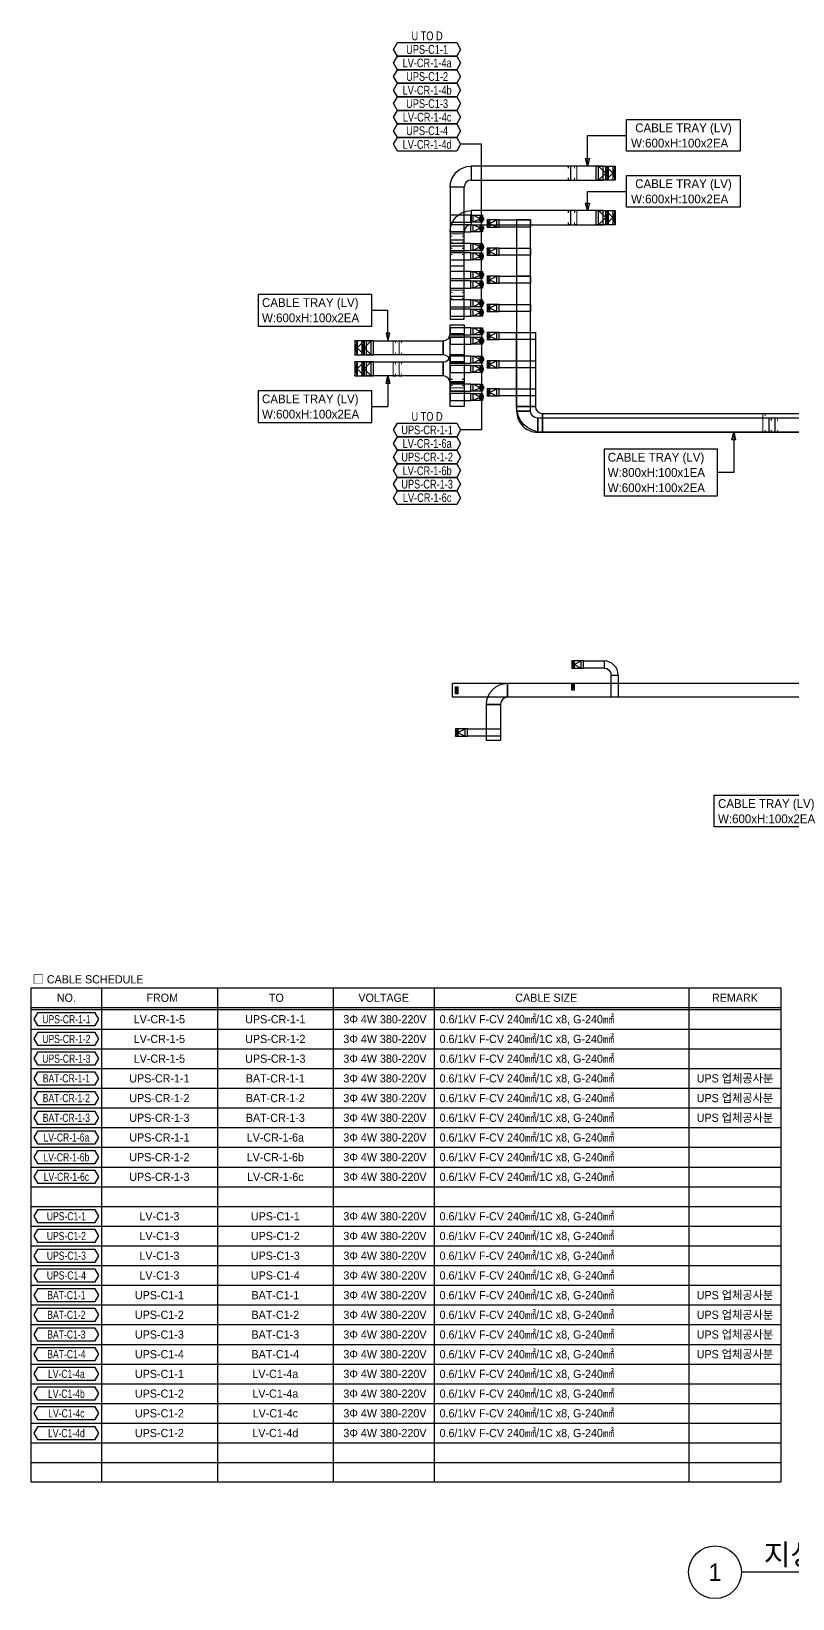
# Model space of a CAD drawing. Header units: millimetres. Extents: x 28900 to 374393, y -351975 to 838289.
# Drawn here: x 266750 to 299227, y -351975 to -285158 of the extents above; entities that cross this region are included whole.
import ezdxf
from ezdxf.enums import TextEntityAlignment as Align

# ---------------------------------------------------------------- set-up
doc = ezdxf.new("R2010")
doc.units = ezdxf.units.MM
doc.header["$LTSCALE"] = 150
for name, color, linetype in [('-----26 Electrical Cable Tray_HV_N', 30, 'Continuous'), ('-----26 Electrical Cable Tray_HV_발전기 B', 103, 'Continuous'), ('-----26 Electrical Cable Tray_LV_UPS1', 6, 'Continuous'), ('-----26 Electrical Cable Tray_LV_UPS2', 2, 'Continuous'), ('-----26 Electrical Cable Tray_LV_UPSBAT', 11, 'Continuous'), ('-----29 Cable Schedule', 1, 'Continuous'), ('-----29 Indicator', 1, 'Continuous'), ('-----29 주기', 1, 'Continuous'), ('-----30 Text', 2, 'Continuous'), ('-----41 Drawing Title', 2, 'Continuous'), ('-----99 Cable Schedule', 2, 'Continuous')]:
    doc.layers.add(name, color=color, linetype=linetype)
doc.styles.add('ELEC', font='Dotum.ttf')

# ---------------------------------------------------------------- blocks, each defined once
blk = doc.blocks.new('A$550585017316')
at = {"color": 0}
for p, q in [((400, 300), (0, 300)), ((0, 300), (0, 0)), ((0, 0), (400, 0)), ((500, 300), (400, 300)), ((400, 0), (500, 0)), ((500, 0), (500, 300))]:
    blk.add_line(p, q, dxfattribs=at)
at = {"color": 8}
for p, q in [((100, 0), (0, 300)), ((0, 0), (100, 300)), ((100, 150), (400, 300)), ((100, 300), (100, 0)), ((100, 150), (400, 0)), ((400, 0), (400, 300))]:
    blk.add_line(p, q, dxfattribs=at)
blk = doc.blocks.new('A$495596483691')
at = {"color": 0}
for p, q in [((100, 600), (0, 600)), ((0, 600), (0, 0)), ((0, 0), (100, 0)), ((500, 600), (100, 600)), ((100, 0), (500, 0)), ((500, 0), (500, 600))]:
    blk.add_line(p, q, dxfattribs=at)
at = {"color": 8}
for p, q in [((400, 300), (100, 600)), ((100, 600), (100, 0)), ((400, 300), (100, 0)), ((400, 0), (400, 600)), ((400, 600), (500, 0)), ((500, 600), (400, 0))]:
    blk.add_line(p, q, dxfattribs=at)
blk = doc.blocks.new('A$C9a0ab699')
h = blk.add_hatch(color=0)
edge = h.paths.add_edge_path()
edge.add_arc((64.00719340983778, 64.00719340983778), 64.0071934098378, 720.0000000000341, 1080.000000000034, ccw=False)
at = {"color": 0}
blk.add_circle((64.00719340983778, 64.00719340983778), 64.0071934098378, dxfattribs=at)

msp = doc.modelspace()

# ---------------------------------------------------------------- linework, layer by layer
at = {"layer": '-----26 Electrical Cable Tray_HV_N', "color": 1}
for p, q in [((281276.8658419035, -297046.8330453168), (281961.8468714783, -297046.8330453168)), ((281276.8658419035, -301153.1695245471), (281961.8468714783, -301153.1695245471))]:
    msp.add_line(p, q, dxfattribs=at)
for points, elevation in [([(296985.4930066417, -288921.8330453039), (296985.4930066417, -290271.8330453039), (292139.4736045024, -290271.8330453039), (292139.4736045024, -288921.8330453039)], -6.86538104967684e-10), ([(296985.4930066417, -291304.2945726801), (296985.4930066417, -292654.2945726801), (292139.4736045023, -292654.2945726801), (292139.4736045023, -291304.2945726801)], -3.247652379101226e-10), ([(276430.8464397641, -296371.8330453168), (276430.8464397641, -297721.8330453168), (281276.8658419035, -297721.8330453168), (281276.8658419035, -296371.8330453168)], -1.567814397625538e-09), ([(276430.8464397641, -300478.1695245471), (276430.8464397641, -301828.1695245471), (281276.8658419035, -301828.1695245471), (281276.8658419035, -300478.1695245471)], -6.885795678256865e-10), ([(291179.5909036015, -302965.0069775118), (291179.5909036015, -304965.0069775118), (296025.6103057408, -304965.0069775118), (296025.6103057408, -302965.0069775118)], -3.247652379101226e-10), ([(295883.3059811334, -319078.1695245061), (295883.3059811334, -317728.1695245061), (300729.3253832727, -317728.1695245061), (300729.3253832727, -319078.1695245061)], -1.206041530567993e-09)]:
    msp.add_lwpolyline(points, close=True, dxfattribs=dict(at, elevation=elevation))
msp.add_lwpolyline([(290476.5190485672, -290900.0012849189), (290396.5190485672, -290580.0012849189), (290556.5190485672, -290580.0012849189), (290476.5190485672, -290900.0012849189), (290476.5192746051, -289596.8330453039), (292139.4736045024, -289596.8330453039)], dxfattribs=at)
for points, elevation in [([(290476.5190485671, -292800.0012849189), (290396.5190485671, -292480.0012849189), (290556.5190485671, -292480.0012849189), (290476.5190485671, -292800.0012849189), (290476.519274605, -291979.2945726801), (292139.4736045023, -291979.2945726801)], -3.247652379101226e-10), ([(281961.8472303951, -298350.001284932), (282041.8472303951, -298030.001284932), (281881.8472303951, -298030.001284932), (281961.8472303951, -298350.001284932), (281961.8468714783, -297046.8330453168)], -1.567814397625538e-09), ([(281961.8472303951, -299850.001284932), (282041.8472303951, -300170.001284932), (281881.8472303951, -300170.001284932), (281961.8472303951, -299850.001284932), (281961.8468714783, -301153.1695245471)], -6.885795678256865e-10), ([(296710.5916942324, -302250.0006424617), (296790.5916942324, -302570.0006424617), (296630.5916942324, -302570.0006424617), (296710.5916942324, -302250.0006424617), (296710.5912218877, -303965.0069775118), (296025.6103057408, -303965.0069775118)], -3.247652379101226e-10)]:
    msp.add_lwpolyline(points, dxfattribs=dict(at, elevation=elevation))
at = {"layer": '-----26 Electrical Cable Tray_LV_UPS1', "elevation": -3.247652379101226e-10}
for points in [[(285514.4205346278, -293400.0012849189), (285514.4205346278, -293400.0012849189, 0.414213562373095), (285214.4205346278, -293700.0012849189), (285214.4205346278, -293700.0012849189), (284614.4205346278, -293700.0012849189, -0.414213562373095), (285514.4205346278, -292800.0012849189)], [(285514.4205346278, -293400.0012849189), (285514.4205346278, -293400.0012849189, 0.414213562373095), (285214.4205346278, -293700.0012849189), (285214.4205346278, -293700.0012849189), (284614.4205346278, -293700.0012849189, -0.414213562373095), (285514.4205346278, -292800.0012849189)], [(284614.4205346277, -298050.001284932), (285214.4205346277, -298050.001284932), (285214.4205346277, -298050.001284932), (285214.4205346277, -299250.001284932), (284614.4205346277, -299250.001284932, 0.414213562373095), (284314.4205346277, -298950.001284932), (284314.4205346277, -298350.001284932), (284314.4205346277, -298350.001284932, 0.414213562373095)], [(284614.4205346277, -298050.001284932), (285214.4205346277, -298050.001284932), (285214.4205346277, -298050.001284932), (285214.4205346277, -299250.001284932), (284614.4205346277, -299250.001284932, 0.414213562373095), (284314.4205346277, -298950.001284932), (284314.4205346277, -298350.001284932), (284314.4205346277, -298350.001284932, 0.414213562373095)]]:
    msp.add_lwpolyline(points, format="xyb", close=True, dxfattribs=at)
at = {"layer": '-----26 Electrical Cable Tray_LV_UPS1'}
for points, elevation in [([(285498.9993580768, -293000.0012849189), (284614.4205346277, -293000.0012849189), (284614.4205346277, -293300.0012849189), (285498.9993580768, -293300.0012849189)], -3.247652379101226e-10), ([(291150.0000000077, -292800.0012849189), (285514.4205346277, -292800.0012849189), (285514.4205346277, -293400.0012849189), (291150.0000000077, -293400.0012849189)], -6.86538104967684e-10), ([(290850.0000000077, -292800.0012849189), (285514.4205346278, -292800.0012849189), (285514.4205346278, -293400.0012849189), (290850.0000000077, -293400.0012849189)], -6.86538104967684e-10), ([(284614.4205346278, -293700.0012849189), (284614.4205346277, -295150.0012849191), (285214.4205346277, -295150.0012849191), (285214.4205346278, -293700.0012849189)], -3.247652379101226e-10), ([(284614.4205346278, -293700.0012849189), (284614.4205346277, -297428.6660680774), (285214.4205346277, -297428.6660680774), (285214.4205346278, -293700.0012849189)], -3.247652379101226e-10), ([(285498.9993580768, -294200.0012849189), (284614.4205346277, -294200.0012849189), (284614.4205346277, -294500.0012849189), (285498.9993580768, -294500.0012849189)], -3.247652379101226e-10), ([(285498.9993580768, -295400.0012849189), (284614.4205346277, -295400.0012849189), (284614.4205346277, -295700.0012849189), (285498.9993580768, -295700.0012849189)], -3.247652379101226e-10), ([(285498.9993580768, -296600.0012849189), (284614.4205346277, -296600.0012849189), (284614.4205346277, -296900.0012849189), (285498.9993580768, -296900.0012849189)], -3.247652379101226e-10), ([(285214.4205346277, -297675.4456968812), (285214.4205346277, -298050.001284932), (284614.4205346277, -298050.001284932), (284614.4205346277, -297675.4456968812)], -3.247652379101226e-10), ([(285214.4205346277, -297675.4456968812), (285214.4205346277, -298050.001284932), (284614.4205346277, -298050.001284932), (284614.4205346277, -297675.4456968812)], -3.247652379101226e-10), ([(285498.9993580768, -297800.001284919), (284619.6863452542, -297800.0012849189), (284619.6863452542, -298100.0012849189), (285498.9993580768, -298100.001284919)], -3.247652379101226e-10), ([(281049.9993580766, -298350.001284932), (284314.4205346277, -298350.001284932), (284314.4205346277, -298950.001284932), (281049.9993580766, -298950.001284932)], -6.885795678256865e-10), ([(281349.9993580766, -298350.001284932), (284314.4205346277, -298350.001284932), (284314.4205346277, -298950.001284932), (281349.9993580766, -298950.001284932)], -6.885795678256865e-10), ([(285214.4205346277, -299250.001284932), (285214.4205346277, -300500.0012849189), (284614.4205346277, -300500.0012849189), (284614.4205346277, -299250.001284932)], -3.247652379101226e-10), ([(285214.4205346277, -299250.001284932), (285214.4205346277, -300500.0012849189), (284614.4205346277, -300500.0012849189), (284614.4205346277, -299250.001284932)], -3.247652379101226e-10), ([(285498.9993580768, -299000.001284919), (284619.6863452542, -299000.0012849189), (284619.6863452542, -299300.0012849189), (285498.9993580768, -299300.001284919)], -3.247652379101226e-10), ([(285498.9993580768, -300200.001284919), (284619.6863452542, -300200.0012849189), (284619.6863452542, -300500.0012849189), (285498.9993580768, -300500.001284919)], -3.247652379101226e-10), ([(284709.7974453921, -312950.001284864), (303414.4211765585, -312950.0006424614), (303414.4211765585, -313550.0006424614), (284709.7974453921, -313550.001284864)], -3.247652379101226e-10), ([(284850.0000000073, -313400.001284864), (284850.0000000073, -313100.001284864), (284950.0000000073, -313100.001284864), (284950.0000000073, -313400.001284864)], -3.247652379101226e-10), ([(289800.0000000052, -313250.0012849469), (289800.0000000052, -312950.0012849469), (289900.0000000052, -312950.0012849469), (289900.0000000052, -313250.0012849469)], -6.865381049676712e-10)]:
    msp.add_lwpolyline(points, close=True, dxfattribs=dict(at, elevation=elevation))
at = {"layer": '-----26 Electrical Cable Tray_LV_UPS1', "ltscale": 7.5, "const_width": 50}
for points, elevation in [([(289657.5522883258, -293300.0012849189), (289657.5522883258, -293400.0012849189), (289757.5522883258, -293400.0012849189), (289757.5522883258, -292800.0012849189), (289657.5522883258, -292800.0012849189), (289657.5522883258, -292900.0012849189)], -6.86538104967684e-10), ([(289917.3737538953, -293300.0012849189), (289917.3737538953, -293400.0012849189), (290017.3737538953, -293400.0012849189), (290017.3737538953, -292800.0012849189), (289917.3737538953, -292800.0012849189), (289917.3737538953, -292900.0012849189)], 3.835601562226407e-09), ([(284714.4205346277, -294410.658150673), (284614.4205346277, -294410.658150673), (284614.4205346277, -294310.658150673), (285214.4205346277, -294310.658150673), (285214.4205346277, -294410.658150673), (285114.4205346277, -294410.658150673)], -9.369044572298306e-09), ([(284714.4205346277, -294670.4796162426), (284614.4205346277, -294670.4796162426), (284614.4205346277, -294570.4796162426), (285214.4205346277, -294570.4796162426), (285214.4205346277, -294670.4796162426), (285114.4205346277, -294670.4796162426)], -1.38911842394924e-08), ([(284714.4205346277, -296552.6970374213), (284614.4205346277, -296552.6970374213), (284614.4205346277, -296452.6970374213), (285214.4205346277, -296452.6970374213), (285214.4205346277, -296552.6970374213), (285114.4205346277, -296552.6970374213)], -9.369044572298306e-09), ([(282282.625604189, -298850.001284932), (282282.625604189, -298950.001284932), (282182.625604189, -298950.001284932), (282182.625604189, -298350.0012849319), (282282.625604189, -298350.0012849319), (282282.625604189, -298450.0012849319)], 3.833560099368405e-09), ([(282542.4470697585, -298850.001284932), (282542.4470697585, -298950.001284932), (282442.4470697585, -298950.001284932), (282442.4470697585, -298350.001284932), (282542.4470697585, -298350.001284932), (282542.4470697585, -298450.001284932)], -6.885795678256865e-10), ([(285119.6863452543, -299993.5416265727), (285219.6863452543, -299993.5416265727), (285219.6863452543, -300093.5416265727), (284619.6863452542, -300093.5416265727), (284619.6863452542, -299993.5416265727), (284719.6863452542, -299993.5416265727)], 4.798519029143032e-10)]:
    msp.add_lwpolyline(points, dxfattribs=dict(at, elevation=elevation))
at = {"layer": '-----26 Electrical Cable Tray_LV_UPS1'}
for points, elevation in [([(284850.0000000073, -313400.001284864), (284950.0000000073, -313100.001284864)], -3.247652379101226e-10), ([(284850.0000000073, -313100.001284864), (284950.0000000073, -313400.001284864)], -3.247652379101226e-10), ([(289800.0000000052, -313250.0012849469), (289900.0000000052, -312950.0012849469)], -6.865381049676712e-10), ([(289800.0000000052, -312950.0012849469), (289900.0000000052, -313250.0012849469)], -6.865381049676712e-10)]:
    msp.add_lwpolyline(points, dxfattribs=dict(at, elevation=elevation))
at = {"layer": '-----26 Electrical Cable Tray_LV_UPS2'}
for points, elevation in [([(285514.4205346278, -291500.0012849189), (285514.4205346278, -291500.0012849189, 0.414213562373095), (285214.4205346278, -291800.0012849189), (285214.4205346278, -291800.0012849189), (284614.4205346278, -291800.0012849189, -0.414213562373095), (285514.4205346278, -290900.0012849189)], -3.247652379101226e-10), ([(285514.4205346278, -291500.0012849189), (285514.4205346278, -291500.0012849189, 0.414213562373095), (285214.4205346278, -291800.0012849189), (285214.4205346278, -291800.0012849189), (284614.4205346278, -291800.0012849189, -0.414213562373095), (285514.4205346278, -290900.0012849189)], -3.247652379101226e-10), ([(284614.4205346277, -298950.001284932), (285214.4205346277, -298950.001284932), (285214.4205346277, -298950.001284932), (285214.4205346277, -300150.001284932), (284614.4205346277, -300150.001284932, 0.414213562373095), (284314.4205346277, -299850.001284932), (284314.4205346277, -299250.001284932), (284314.4205346277, -299250.001284932, 0.414213562373095)], -3.247652379101226e-10), ([(291179.3130128278, -312300.0012849194), (291179.3130128278, -312300.0012849194, -0.414213562373095), (291479.3130128278, -312600.0012849194), (291479.3130128278, -312600.0012849194), (291779.3130128278, -312600.0012849194, 0.4142135623731519), (291179.3130128278, -312000.0012849194)], -6.865381049677226e-10), ([(287067.9695343543, -313550.001284864), (287067.9695343543, -313550.001284864, 0.414213562373095), (286767.9695343543, -313850.001284864), (286767.9695343543, -313850.001284864), (286167.9695343543, -313850.001284864, -0.414213562373095), (287067.9695343543, -312950.001284864)], -3.247652379101226e-10)]:
    msp.add_lwpolyline(points, format="xyb", close=True, dxfattribs=dict(at, elevation=elevation))
for points, elevation in [([(291150.0000000079, -290900.0012849189), (285514.4205346278, -290900.0012849189), (285514.4205346278, -291500.0012849189), (291150.0000000079, -291500.0012849189)], -6.86538104967684e-10), ([(290850.0000000079, -290900.0012849189), (285514.4205346278, -290900.0012849189), (285514.4205346278, -291500.0012849189), (290850.0000000079, -291500.0012849189)], -6.86538104967684e-10), ([(284614.4205346278, -291800.0012849189), (284614.4205346279, -295150.0012849191), (285214.4205346279, -295150.0012849191), (285214.4205346278, -291800.0012849189)], -3.247652379101226e-10), ([(284614.4205346278, -291800.0012849189), (284614.4205346277, -297428.6660680774), (285214.4205346277, -297428.6660680774), (285214.4205346278, -291800.0012849189)], -3.247652379101226e-10), ([(285498.9993580768, -293400.0012849189), (284614.4205346278, -293400.0012849189), (284614.4205346278, -293700.0012849189), (285498.9993580768, -293700.0012849189)], -3.247652379101226e-10), ([(285498.9993580768, -294600.0012849189), (284614.4205346278, -294600.0012849189), (284614.4205346278, -294900.0012849189), (285498.9993580768, -294900.0012849189)], -3.247652379101226e-10), ([(285498.9993580768, -295800.0012849189), (284614.4205346278, -295800.0012849189), (284614.4205346278, -296100.0012849189), (285498.9993580768, -296100.0012849189)], -3.247652379101226e-10), ([(285498.9993580768, -297000.0012849189), (284614.4205346278, -297000.0012849189), (284614.4205346278, -297300.0012849189), (285498.9993580768, -297300.0012849189)], -3.247652379101226e-10), ([(285214.4205346277, -298200.0012849189), (285214.4205346277, -298950.001284932), (284614.4205346277, -298950.001284932), (284614.4205346277, -298200.0012849189)], -3.247652379101226e-10), ([(285498.9993580769, -298200.001284919), (284619.6863452543, -298200.0012849189), (284619.6863452543, -298500.0012849189), (285498.9993580769, -298500.001284919)], -3.247652379101226e-10), ([(281049.9993580766, -299250.001284932), (284314.4205346277, -299250.001284932), (284314.4205346277, -299850.001284932), (281049.9993580766, -299850.001284932)], -6.885795678256865e-10), ([(281349.9993580766, -299250.001284932), (284314.4205346277, -299250.001284932), (284314.4205346277, -299850.001284932), (281349.9993580766, -299850.001284932)], -6.885795678256865e-10), ([(285498.9993580769, -299400.001284919), (284619.6863452543, -299400.0012849189), (284619.6863452543, -299700.0012849189), (285498.9993580769, -299700.001284919)], -3.247652379101226e-10), ([(285214.4205346277, -300150.001284932), (285214.4205346277, -301150.001284919), (284614.4205346277, -301150.001284919), (284614.4205346277, -300150.001284932)], -3.247652379101226e-10), ([(285498.9993580769, -300600.001284919), (284619.6863452543, -300600.0012849189), (284619.6863452543, -300900.0012849189), (285498.9993580769, -300900.001284919)], -3.247652379101226e-10), ([(290300.0000000052, -312000.0012849195), (291179.3130128278, -312000.0012849194), (291179.3130128278, -312300.0012849194), (290300.0000000052, -312300.0012849195)], -6.865381049677226e-10), ([(291479.3130152556, -313550.0010472161), (291479.3130128278, -312600.0012849194), (291779.3130128278, -312600.0012849194), (291779.3130152556, -313550.0010472161)], -6.865381049677226e-10), ([(287067.9695343543, -312950.001284864), (303414.4211765585, -312950.0006424614), (303414.4211765585, -313550.0006424614), (287067.9695343543, -313550.001284864)], -3.247652379101226e-10), ([(286767.9695343543, -313850.001284864), (286767.9695343543, -315395.1067835513), (286167.9695343543, -315395.1067835513), (286167.9695343543, -313850.001284864)], -3.247652379101226e-10), ([(285350.0000000073, -314900.0012849189), (286768.4573037382, -314900.0012849189), (286768.4573037382, -315200.0012849189), (285350.0000000073, -315200.0012849189)], -3.247652379101226e-10)]:
    msp.add_lwpolyline(points, close=True, dxfattribs=dict(at, elevation=elevation))
at = {"layer": '-----26 Electrical Cable Tray_LV_UPS2', "ltscale": 7.5, "const_width": 50}
for points, elevation in [([(289657.5522883259, -291400.0012849189), (289657.5522883259, -291500.0012849189), (289757.5522883259, -291500.0012849189), (289757.5522883259, -290900.0012849189), (289657.5522883259, -290900.0012849189), (289657.5522883259, -291000.0012849189)], -6.86538104967684e-10), ([(289917.3737538955, -291400.0012849189), (289917.3737538955, -291500.0012849189), (290017.3737538955, -291500.0012849189), (290017.3737538955, -290900.0012849189), (289917.3737538955, -290900.0012849189), (289917.3737538955, -291000.0012849189)], 3.835601562226407e-09), ([(284714.4205346277, -293891.0152195339), (284614.4205346277, -293891.0152195339), (284614.4205346277, -293791.0152195339), (285214.4205346278, -293791.0152195339), (285214.4205346278, -293891.0152195339), (285114.4205346278, -293891.0152195339)], -3.247652379101226e-10), ([(284714.4205346277, -294150.8366851035), (284614.4205346277, -294150.8366851035), (284614.4205346277, -294050.8366851035), (285214.4205346277, -294050.8366851035), (285214.4205346277, -294150.8366851035), (285114.4205346277, -294150.8366851035)], -4.846904905104214e-09), ([(284714.4205346277, -296292.8755718517), (284614.4205346277, -296292.8755718517), (284614.4205346277, -296192.8755718517), (285214.4205346277, -296192.8755718517), (285214.4205346277, -296292.8755718517), (285114.4205346277, -296292.8755718517)], -4.846904905104214e-09), ([(282282.625604189, -299750.001284932), (282282.625604189, -299850.001284932), (282182.625604189, -299850.001284932), (282182.625604189, -299250.0012849319), (282282.625604189, -299250.0012849319), (282282.625604189, -299350.0012849319)], 3.833560099368405e-09), ([(282542.4470697585, -299750.001284932), (282542.4470697585, -299850.001284932), (282442.4470697585, -299850.001284932), (282442.4470697585, -299250.001284932), (282542.4470697585, -299250.001284932), (282542.4470697585, -299350.001284932)], -6.885795678256865e-10), ([(285119.6863452543, -300253.3630921423), (285219.6863452543, -300253.3630921423), (285219.6863452543, -300353.3630921423), (284619.6863452542, -300353.3630921423), (284619.6863452542, -300253.3630921423), (284719.6863452542, -300253.3630921423)], 5.001991570108395e-09)]:
    msp.add_lwpolyline(points, dxfattribs=dict(at, elevation=elevation))
at = {"layer": '-----26 Electrical Cable Tray_LV_UPSBAT', "elevation": -3.247652379101226e-10}
for points in [[(286700.9993580768, -293200.0012849189), (288050.0000000088, -293200.0012849189), (288050.0000000088, -293500.0012849189), (286700.9993580768, -293500.0012849189)], [(287450.0000000088, -293200.0012849189), (287450.0000000088, -301350.0006424617), (288050.0000000088, -301350.0006424617), (288050.0000000088, -293200.0012849189)], [(286700.9993580768, -294400.0012849189), (288050.0000000088, -294400.0012849189), (288050.0000000088, -294700.0012849189), (286700.9993580768, -294700.0012849189)], [(286700.9993580768, -295600.0012849189), (288050.0000000088, -295600.0012849189), (288050.0000000088, -295900.0012849189), (286700.9993580768, -295900.0012849189)], [(287450.0000000088, -295600.0012849189), (287450.0000000088, -301350.0006424617), (288050.0000000088, -301350.0006424617), (288050.0000000088, -295600.0012849189)], [(286700.9993580768, -296800.0012849189), (288050.0000000088, -296800.0012849189), (288050.0000000088, -297100.0012849189), (286700.9993580768, -297100.0012849189)], [(286700.9993580768, -298000.001284919), (288250.0000000087, -298000.0012849189), (288250.0000000087, -298300.0012849189), (286700.9993580768, -298300.001284919)], [(288250.0000000089, -298000.0012849189), (288250.0000000087, -301150.0006424616), (287450.0000000087, -301150.0006424616), (287450.0000000089, -298000.0012849189)], [(286700.9993580768, -299200.001284919), (288250.0000000087, -299200.0012849189), (288250.0000000087, -299500.0012849189), (286700.9993580768, -299500.001284919)], [(286700.9993580768, -300400.001284919), (288250.0000000087, -300400.0012849189), (288250.0000000087, -300700.0012849189), (286700.9993580768, -300700.001284919)], [(306742.8064476531, -301650.0006424617), (288350.0000000088, -301650.0006424617), (288350.0000000088, -302250.0006424617), (306742.8064476531, -302250.0006424617)], [(306742.8064476531, -301650.0006424617), (288350.0000000088, -301650.0006424617), (288350.0000000088, -302250.0006424617), (306742.8064476531, -302250.0006424617)], [(305128.3910159874, -302250.0006424618), (288550.0000000087, -302250.0006424616), (288550.0000000087, -301450.0006424616), (305128.3910159874, -301450.0006424618)]]:
    msp.add_lwpolyline(points, close=True, dxfattribs=at)
for points in [[(287450.0000000087, -301150.0006424616), (288250.0000000087, -301150.0006424616, 0.4142135623730951), (288550.0000000087, -301450.0006424616), (288550.0000000087, -302250.0006424616, -0.4142135623730951)], [(288350.0000000088, -301650.0006424617), (288350.0000000088, -301650.0006424617, -0.414213562373095), (288050.0000000088, -301350.0006424617), (288050.0000000088, -301350.0006424617), (287450.0000000088, -301350.0006424616, 0.414213562373095), (288350.0000000088, -302250.0006424617)], [(288350.0000000088, -301650.0006424617), (288350.0000000088, -301650.0006424617, -0.414213562373095), (288050.0000000088, -301350.0006424617), (288050.0000000088, -301350.0006424617), (287450.0000000088, -301350.0006424616, 0.414213562373095), (288350.0000000088, -302250.0006424617)]]:
    msp.add_lwpolyline(points, format="xyb", close=True, dxfattribs=at)
at = {"layer": '-----26 Electrical Cable Tray_LV_UPSBAT', "ltscale": 7.5, "const_width": 50, "elevation": -3.247652379101226e-10}
for points in [[(298056.7361587953, -302150.0006424618), (298056.7361587953, -302250.0006424618), (297956.7361587953, -302250.0006424618), (297956.7361587953, -301450.0006424618), (298056.7361587953, -301450.0006424618), (298056.7361587953, -301550.0006424618)], [(298316.5576243649, -302150.0006424617), (298316.5576243649, -302250.0006424617), (298216.5576243649, -302250.0006424617), (298216.5576243649, -301650.0006424617), (298316.5576243649, -301650.0006424617), (298316.5576243649, -301750.0006424617)], [(298576.3790899344, -302150.0006424617), (298576.3790899344, -302250.0006424617), (298476.3790899344, -302250.0006424617), (298476.3790899344, -301650.0006424617), (298576.3790899344, -301650.0006424617), (298576.3790899344, -301750.0006424617)]]:
    msp.add_lwpolyline(points, dxfattribs=at)
at = {"layer": '-----41 Drawing Title', "color": 7}
msp.add_line((321860.9290088641, -350850.0006424573), (297039.0709911359, -350850.0006424573), dxfattribs=at)
msp.add_circle((295914.0709922678, -350850.0006424573), 1124.999998875, dxfattribs=at)
at = {"layer": '-----99 Cable Schedule', "color": 1, "elevation": -3.247652379101226e-10}
for points in [[(284894.4903876385, -285639.9839051992), (285061.2002778504, -285928.733905201), (284894.4903876359, -286217.4839052045), (282371.9211548606, -286217.4839052045), (282205.2112646372, -285928.733905201), (282371.9211548631, -285639.9839051992)], [(284894.4903876359, -286217.4839052045), (285061.2002778479, -286506.2339052062), (284894.4903876333, -286794.9839052097), (282371.9211548581, -286794.9839052097), (282205.2112646347, -286506.2339052062), (282371.9211548606, -286217.4839052045)], [(284894.4903876334, -286794.9839052097), (285061.2002778453, -287083.7339052114), (284894.4903876308, -287372.4839052149), (282371.9211548555, -287372.4839052149), (282205.2112646321, -287083.7339052114), (282371.921154858, -286794.9839052097)], [(284894.4903876308, -287372.4839052149), (285061.2002778428, -287661.2339052167), (284894.4903876282, -287949.9839052202), (282371.921154853, -287949.9839052202), (282205.2112646296, -287661.2339052167), (282371.9211548555, -287372.4839052149)], [(284894.4903876283, -287949.9839052202), (285061.2002778402, -288238.7339052219), (284894.4903876256, -288527.4839052254), (282371.9211548504, -288527.4839052254), (282205.211264627, -288238.7339052219), (282371.9211548529, -287949.9839052202)], [(284894.4903876257, -288527.4839052254), (285061.2002778376, -288816.2339052272), (284894.4903876231, -289104.9839052306), (282371.9211548478, -289104.9839052306), (282205.2112646244, -288816.2339052272), (282371.9211548503, -288527.4839052254)], [(284894.4903876231, -289104.9839052306), (285061.2002778351, -289393.7339052324), (284894.4903876205, -289682.4839052359), (282371.9211548453, -289682.4839052359), (282205.2112646219, -289393.7339052324), (282371.9211548478, -289104.9839052306)], [(284894.4903876206, -289682.4839052359), (285061.2002778325, -289971.2339052376), (284894.490387618, -290259.9839052411), (282371.9211548427, -290259.9839052411), (282205.2112646193, -289971.2339052376), (282371.9211548452, -289682.4839052359)], [(284894.4903876206, -301861.9930877037), (285061.2002778326, -302150.7430877054), (284894.490387618, -302439.4930877089), (282371.9211548428, -302439.4930877089), (282205.2112646194, -302150.7430877054), (282371.9211548453, -301861.9930877037)], [(284894.4903876181, -302439.4930877089), (285061.20027783, -302728.2430877106), (284894.4903876155, -303016.9930877141), (282371.9211548402, -303016.9930877141), (282205.2112646168, -302728.2430877106), (282371.9211548427, -302439.4930877089)], [(284894.4903876155, -303016.9930877141), (285061.2002778274, -303305.7430877159), (284894.4903876129, -303594.4930877194), (282371.9211548376, -303594.4930877194), (282205.2112646142, -303305.7430877159), (282371.9211548402, -303016.9930877141)], [(284894.490387613, -303594.4930877194), (285061.2002778249, -303883.2430877211), (284894.4903876103, -304171.9930877246), (282371.9211548351, -304171.9930877246), (282205.2112646117, -303883.2430877211), (282371.9211548376, -303594.4930877194)], [(284894.4903876104, -304171.9930877246), (285061.2002778223, -304460.7430877264), (284894.4903876078, -304749.4930877298), (282371.9211548325, -304749.4930877298), (282205.2112646091, -304460.7430877264), (282371.921154835, -304171.9930877246)], [(284894.4903876078, -304749.4930877298), (285061.2002778198, -305038.2430877316), (284894.4903876052, -305326.9930877351), (282371.92115483, -305326.9930877351), (282205.2112646066, -305038.2430877316), (282371.9211548325, -304749.4930877298)]]:
    msp.add_lwpolyline(points, close=True, dxfattribs=at)
for points in [[(285948.9993580769, -297150.0012849189), (285948.9993580768, -289971.2339052376), (285061.2002778325, -289971.2339052376)], [(285948.9993580769, -297958.6179320467), (285948.9993580769, -302150.7430877055), (285061.2002778326, -302150.7430877054)]]:
    msp.add_lwpolyline(points, dxfattribs=at)

# ---------------------------------------------------------------- block references
at = {"layer": '-----26 Electrical Cable Tray_LV_UPS1', "xscale": -1}
for p in [(285998.9993580768, -293300.0012849189), (285998.9993580768, -294500.0012849189), (285998.9993580768, -295700.0012849189), (285998.9993580768, -296900.0012849189), (285998.9993580768, -298100.001284919), (285998.9993580768, -299300.001284919), (285998.9993580768, -300500.001284919)]:
    msp.add_blockref('A$550585017316', p, dxfattribs=at)
at = {"layer": '-----26 Electrical Cable Tray_LV_UPS1', "xscale": -1, "rotation": 180}
for p in [(290850.0000000077, -292800.0012849189), (291150.0000000077, -292800.0012849189)]:
    msp.add_blockref('A$495596483691', p, dxfattribs=at)
at = {"layer": '-----26 Electrical Cable Tray_LV_UPS1', "rotation": 180}
for p in [(281049.9993580766, -298350.001284932), (281349.9993580766, -298350.001284932)]:
    msp.add_blockref('A$495596483691', p, dxfattribs=at)
at = {"layer": '-----26 Electrical Cable Tray_LV_UPS2', "xscale": -1, "rotation": 180}
for p in [(290850.0000000079, -290900.0012849189), (291150.0000000079, -290900.0012849189)]:
    msp.add_blockref('A$495596483691', p, dxfattribs=at)
at = {"layer": '-----26 Electrical Cable Tray_LV_UPS2', "xscale": -1}
for p in [(285998.9993580768, -293700.0012849189), (285998.9993580768, -294900.0012849189), (285998.9993580768, -296100.0012849189), (285998.9993580768, -297300.0012849189), (285998.9993580769, -298500.001284919), (285998.9993580769, -299700.001284919), (285998.9993580769, -300900.001284919)]:
    msp.add_blockref('A$550585017316', p, dxfattribs=at)
at = {"layer": '-----26 Electrical Cable Tray_LV_UPS2', "rotation": 180}
for p in [(281049.9993580766, -299250.001284932), (281349.9993580766, -299250.001284932)]:
    msp.add_blockref('A$495596483691', p, dxfattribs=at)
at = {"layer": '-----26 Electrical Cable Tray_LV_UPS2'}
for p in [(289800.0000000052, -312300.0012849195), (284850.0000000073, -315200.0012849189)]:
    msp.add_blockref('A$550585017316', p, dxfattribs=at)
at = {"layer": '-----26 Electrical Cable Tray_LV_UPSBAT'}
for p in [(286200.9993580768, -293500.0012849189), (286200.9993580768, -294700.0012849189), (286200.9993580768, -295900.0012849189), (286200.9993580768, -297100.0012849189), (286200.9993580768, -298300.001284919), (286200.9993580768, -299500.001284919), (286200.9993580768, -300700.001284919)]:
    msp.add_blockref('A$550585017316', p, dxfattribs=at)
at = {"layer": '-----99 Cable Schedule', "color": 1, "xscale": 1.5, "yscale": 1.5, "zscale": 1.5, "rotation": 180}
for p in [(286045.0101481916, -293053.990494804), (286045.0101481916, -293445.3738476762), (286042.1379324823, -294245.3738476762), (286045.0101481916, -295445.3738476762), (286045.0101481916, -296645.3738476762), (286047.8823639009, -297862.607141932), (286047.8823639009, -298253.9904948042), (286045.0101481916, -299053.9904948042), (286047.8823639009, -300253.9904948042)]:
    msp.add_blockref('A$C9a0ab699', p, dxfattribs=at)
at = {"layer": '-----99 Cable Schedule', "color": 1, "xscale": -1.5, "yscale": 1.5, "zscale": 1.5}
for p in [(286042.1379324824, -294837.3954279057), (286042.1379324824, -296037.3954279057), (286042.1379324824, -297237.3954279057), (286045.0101481916, -299646.0120750337), (286045.0101481916, -300846.0120750337)]:
    msp.add_blockref('A$C9a0ab699', p, dxfattribs=at)

# ---------------------------------------------------------------- texts
at = {"layer": '-----26 Electrical Cable Tray_LV_UPS1', "style": 'ELEC'}
for s, p in [('CABLE TRAY (LV)', (292511.2121382563, -291654.2945726801)), ('W:600xH:100x2EA', (292333.6341192604, -292304.2945726801)), ('CABLE TRAY (LV)', (276590.8464397641, -296721.8330453168, -1.707679091420469e-09)), ('W:600xH:100x2EA', (276590.8464397641, -297371.8330453168, -1.707679091420469e-09)), ('CABLE TRAY (LV)', (296043.3059811334, -318078.1695245061, -1.345906224362924e-09)), ('W:600xH:100x2EA', (296043.3059811334, -318728.1695245061, -1.345906224362924e-09))]:
    msp.add_text(s, height=375, dxfattribs=at).set_placement(p, align=Align.MIDDLE_LEFT)
at = {"layer": '-----26 Electrical Cable Tray_LV_UPS2', "style": 'ELEC'}
for s, p in [('CABLE TRAY (LV)', (292511.2121382563, -289271.8330453039)), ('W:600xH:100x2EA', (292333.6341192605, -289921.8330453039)), ('CABLE TRAY (LV)', (276590.8464397641, -300828.1695245471)), ('W:600xH:100x2EA', (276590.8464397641, -301478.1695245471))]:
    msp.add_text(s, height=375, dxfattribs=at).set_placement(p, align=Align.MIDDLE_LEFT)
at = {"layer": '-----26 Electrical Cable Tray_LV_UPSBAT', "style": 'ELEC'}
for s, p in [('CABLE TRAY (LV)', (291339.5909036015, -303315.0069775118)), ('W:800xH:100x1EA', (291339.5909036015, -303965.0069775118)), ('W:600xH:100x2EA', (291339.5909036015, -304615.0069775118))]:
    msp.add_text(s, height=375, dxfattribs=at).set_placement(p, align=Align.MIDDLE_LEFT)
at = {"layer": '-----41 Drawing Title', "color": 2, "style": 'ELEC'}
msp.add_text('지상1층 전력간선설비 확대 평면도(UPS)', height=900, dxfattribs=at).set_placement((297997.6476047428, -350550.0006424573))
at = {"layer": '-----41 Drawing Title', "color": 7, "style": 'ELEC'}
msp.add_text('1', height=749.9999992500001, dxfattribs=at).set_placement((295914.0709922678, -350850.0006424573), align=Align.MIDDLE)
at = {"layer": '-----99 Cable Schedule', "style": 'ELEC', "width": 0.8}
for s, p in [('U TO D', (283633.2057712495, -285351.2339051966)), ('UPS-C1-1', (283633.2057712495, -285928.7339052018)), ('LV-CR-1-4a', (283633.205771247, -286506.2339052071)), ('UPS-C1-2', (283633.2057712444, -287083.7339052123)), ('LV-CR-1-4b', (283633.2057712419, -287661.2339052176)), ('LV-CR-1-4c', (283633.2057712367, -288816.233905228)), ('UPS-C1-3', (283633.2057712393, -288238.7339052228)), ('UPS-C1-4', (283633.2057712342, -289393.7339052333)), ('LV-CR-1-4d', (283633.2057712316, -289971.2339052385)), ('UPS-CR-1-1', (283633.2057712317, -302150.7430877063)), ('U TO D', (283633.2057712317, -301573.243087701)), ('LV-CR-1-6a', (283633.2057712291, -302728.2430877115)), ('UPS-CR-1-2', (283633.2057712266, -303305.7430877167)), ('LV-CR-1-6b', (283633.205771224, -303883.243087722)), ('UPS-CR-1-3', (283633.2057712214, -304460.7430877272)), ('LV-CR-1-6c', (283633.2057712189, -305038.2430877325))]:
    msp.add_text(s, height=375, dxfattribs=at).set_placement(p, align=Align.MIDDLE)

# ---------------------------------------------------------------- wipeouts: each hides what was drawn before it
at = {"color": 3}
msp.add_wipeout([(266749.99999959365, -325936.2091511118), (298726.8727386786, -325936.2091524963), (298726.87273832894, -347013.98693453486), (266749.999999244, -347013.9869331503)], dxfattribs=at).dxf.layer = '-----26 Electrical Cable Tray_HV_발전기 B'

# ---------------------------------------------------------------- next in the draw order: linework, layer by layer
at = {"layer": '-----29 Cable Schedule'}
for p, q in [((269739.9136398247, -325936.2091525478), (269739.9136404296, -326853.9869283905)), ((274685.6525070244, -325936.2091525478), (274685.6525076301, -326853.9869257546)), ((279631.3913742658, -325936.209155058), (279631.3913748706, -326853.9869208419)), ((283937.0934469104, -325936.209155058), (283937.0934475154, -326853.9869208419)), ((294801.8727386784, -325936.2091565431), (294801.8727392834, -326853.9869165736))]:
    msp.add_line(p, q, dxfattribs=at)
at = {"layer": '-----29 Cable Schedule', "color": 3}
for p, q in [((266749.9999995937, -326776.2091511117), (298726.8727410675, -326776.2091564426)), ((266749.9999995937, -326853.9869295107), (298726.8727388144, -326853.9869348415))]:
    msp.add_line(p, q, dxfattribs=at)
at = {"layer": '-----29 Cable Schedule', "color": 1}
for p, q in [((269739.9136398247, -326853.986930947), (269739.9136390898, -347013.9869293702)), ((274685.6525070244, -326853.986930947), (274685.6525062895, -347013.9869297701)), ((279631.3913742658, -326853.986930947), (279631.3913735312, -347013.98693017)), ((283937.0934469104, -326853.986933457), (283937.0934461757, -347013.9869305181)), ((294801.8727392834, -326853.9869165736), (294801.8727385486, -347013.986932801)), ((266749.9999995937, -327693.9869309471), (298726.8727388144, -327693.9869348416)), ((266749.9999995937, -328533.9869309471), (298726.8727388144, -328533.9869348416)), ((266749.9999995937, -329373.9869309472), (298726.8727388144, -329373.9869348417)), ((266749.9999995937, -330213.9869309472), (298726.8727388144, -330213.9869348417)), ((266749.9999995257, -331053.9869309473), (298726.8727387465, -331053.9869348418)), ((266749.9999995257, -331893.9869309473), (298726.8727387465, -331893.9869348418)), ((266749.9999995257, -332733.9869309473), (298726.8727387465, -332733.9869348418)), ((266749.9999995257, -333573.9869309474), (298726.8727387465, -333573.986934842)), ((266749.9999995257, -334413.9869309475), (298726.8727387465, -334413.986934842)), ((266749.9999995257, -335253.9869309475), (298726.8727387465, -335253.9869348421)), ((266749.9999995257, -336093.9869309476), (298726.8727387465, -336093.9869348421)), ((266749.9999994577, -336933.9869309476), (298726.8727386786, -336933.9869348422)), ((266749.9999993899, -337773.9869309475), (298726.8727386107, -337773.9869348422)), ((266749.9999995257, -338613.9869309478), (298726.8727387465, -338613.9869348423)), ((266749.9999995257, -339453.9869309478), (298726.8727387465, -339453.9869348423)), ((266749.9999995257, -340293.9869309479), (298726.8727387465, -340293.9869348424)), ((266749.9999994577, -341133.9869309479), (298726.8727386786, -341133.9869348424)), ((266749.9999994577, -341973.9869309479), (298726.8727386786, -341973.9869348424)), ((266749.9999994577, -342813.986930948), (298726.8727386786, -342813.9869348425)), ((266749.9999994577, -343653.986930948), (298726.8727386786, -343653.9869348425)), ((266749.9999994577, -344493.9869309481), (298726.8727386786, -344493.9869348427)), ((266749.9999994577, -345333.9869309482), (298726.8727386786, -345333.9869348427)), ((266749.9999994577, -346173.9869309482), (298726.8727386786, -346173.9869348427))]:
    msp.add_line(p, q, dxfattribs=at)
at = {"layer": '-----29 Cable Schedule', "color": 3}
msp.add_lwpolyline([(266749.9999995937, -325936.2091511117), (298726.8727386786, -325936.2091524962), (298726.8727383289, -347013.9869345347), (266749.999999244, -347013.9869331502)], close=True, dxfattribs=at)
at = {"layer": '-----29 주기'}
for points in [[(267010.2450782264, -327004.486954059), (266854.6491806953, -327273.9869540606), (267010.2450782288, -327543.4869540639), (269479.6685653952, -327543.4869540639), (269635.2644629371, -327273.9869540606), (269479.6685653929, -327004.486954059)], [(267010.2450783582, -327844.4869583679), (266854.6491808271, -328113.9869583695), (267010.2450783606, -328383.4869583728), (269479.6685655271, -328383.4869583728), (269635.2644630689, -328113.9869583695), (269479.6685655247, -327844.4869583679)], [(267010.2450783582, -328684.4869598042), (266854.6491808271, -328953.9869598058), (267010.2450783606, -329223.4869598091), (269479.6685655271, -329223.4869598091), (269635.2644630689, -328953.9869598058), (269479.6685655247, -328684.4869598042)], [(267010.2450780965, -329524.4869598042), (266854.6491805654, -329793.9869598058), (267010.2450780989, -330063.4869598091), (269479.6685652654, -330063.4869598091), (269635.2644628072, -329793.9869598058), (269479.668565263, -329524.4869598042)], [(267010.2450780347, -330364.4869598043), (266854.6491805036, -330633.9869598059), (267010.245078037, -330903.4869598092), (269479.6685652035, -330903.4869598092), (269635.2644627453, -330633.9869598059), (269479.6685652012, -330364.4869598043)], [(267010.2450779728, -331204.4869598043), (266854.6491804416, -331473.9869598059), (267010.2450779752, -331743.4869598092), (269479.6685651416, -331743.4869598092), (269635.2644626835, -331473.9869598059), (269479.6685651393, -331204.4869598043)], [(267010.2450782597, -332044.4869270755), (266854.6491807285, -332313.9869270772), (267010.2450782621, -332583.4869270804), (269479.6685654285, -332583.4869270804), (269635.2644629703, -332313.9869270772), (269479.6685654261, -332044.4869270755)], [(267010.2450782597, -332884.4869270756), (266854.6491807285, -333153.9869270772), (267010.2450782621, -333423.4869270806), (269479.6685654285, -333423.4869270806), (269635.2644629703, -333153.9869270772), (269479.6685654261, -332884.4869270756)], [(267010.2450781978, -333724.4869270757), (266854.6491806667, -333993.9869270773), (267010.2450782001, -334263.4869270806), (269479.6685653667, -334263.4869270806), (269635.2644629084, -333993.9869270773), (269479.6685653643, -333724.4869270757)], [(267010.24507803, -335404.4869270758), (266854.6491804989, -335673.9869270774), (267010.2450780324, -335943.4869270807), (269479.6685651989, -335943.4869270807), (269635.2644627407, -335673.9869270774), (269479.6685651966, -335404.4869270758)], [(267010.2450779682, -336244.4869270755), (266854.6491804371, -336513.9869270772), (267010.2450779706, -336783.4869270804), (269479.6685651371, -336783.4869270804), (269635.2644626789, -336513.9869270772), (269479.6685651347, -336244.4869270755)], [(267010.245078104, -337084.4869270759), (266854.6491805728, -337353.9869270775), (267010.2450781063, -337623.4869270808), (269479.6685652728, -337623.4869270808), (269635.2644628147, -337353.9869270775), (269479.6685652704, -337084.4869270759)], [(267010.245078104, -337924.4869270759), (266854.6491805728, -338193.9869270775), (267010.2450781063, -338463.4869270808), (269479.6685652728, -338463.4869270808), (269635.2644628147, -338193.9869270775), (269479.6685652704, -337924.4869270759)], [(267010.2450778643, -338764.4869598048), (266854.6491803331, -339033.9869598064), (267010.2450778667, -339303.4869598097), (269479.6685650331, -339303.4869598097), (269635.264462575, -339033.9869598064), (269479.6685650308, -338764.4869598048)], [(267010.2450777965, -339604.4869598048), (266854.6491802654, -339873.9869598065), (267010.2450777988, -340143.4869598098), (269479.6685649653, -340143.4869598098), (269635.2644625072, -339873.9869598065), (269479.668564963, -339604.4869598048)], [(267010.2450777285, -340444.4869598049), (266854.6491801974, -340713.9869598065), (267010.2450777309, -340983.4869598098), (269479.6685648973, -340983.4869598098), (269635.2644624392, -340713.9869598065), (269479.668564895, -340444.4869598049)], [(267010.2450776667, -341284.486959805), (266854.6491801355, -341553.9869598066), (267010.245077669, -341823.4869598099), (269479.6685648354, -341823.4869598099), (269635.2644623773, -341553.9869598066), (269479.6685648331, -341284.486959805)], [(267010.245077535, -342124.4869270762), (266854.6491800039, -342393.9869270778), (267010.2450775374, -342663.4869270811), (269479.668564704, -342663.4869270811), (269635.2644622457, -342393.9869270778), (269479.6685647016, -342124.4869270762)], [(267010.245077535, -342964.4869270762), (266854.6491800039, -343233.9869270779), (267010.2450775374, -343503.4869270811), (269479.668564704, -343503.4869270811), (269635.2644622457, -343233.9869270779), (269479.6685647016, -342964.4869270762)], [(267010.245077535, -343804.4869270762), (266854.6491800039, -344073.9869270779), (267010.2450775374, -344343.4869270812), (269479.668564704, -344343.4869270812), (269635.2644622457, -344073.9869270779), (269479.6685647016, -343804.4869270762)], [(267010.2450775139, -344644.4869270764), (266854.6491799827, -344913.986927078), (267010.2450775162, -345183.4869270812), (269479.6685646827, -345183.4869270812), (269635.2644622246, -344913.986927078), (269479.6685646804, -344644.4869270764)]]:
    msp.add_lwpolyline(points, close=True, dxfattribs=at)

# ---------------------------------------------------------------- next in the draw order: texts
at = {"layer": '-----29 Indicator', "color": 2, "linetype": 'Continuous', "style": 'ELEC'}
msp.add_text('□ CABLE SCHEDULE', height=350.0000000000219, dxfattribs=at).set_placement((266807.7637562263, -325571.8361692891), align=Align.MIDDLE_LEFT)
at = {"layer": '-----30 Text', "style": 'ELEC'}
msp.add_text('NO.', height=350.0000025281865, dxfattribs=at).set_placement((268244.9568198476, -326356.2091514139), align=Align.MIDDLE)
for s, p in [('FROM', (272333.0510806255, -326356.2091527809)), ('TO', (277202.8544860835, -326356.2091527809)), ('VOLTAGE', (281782.756616944, -326356.2091527809)), ('CABLE SIZE', (288715.5290666697, -326356.2091527809)), ('REMARK', (296764.372739873, -326356.2091564928))]:
    msp.add_text(s, height=350.0000025281865, dxfattribs=at).set_placement(p, align=Align.MIDDLE_CENTER)
at = {"layer": '-----30 Text', "linetype": 'Continuous', "style": 'ELEC', "width": 0.8}
for s, p in [('UPS-CR-1-1', (268244.9568218108, -327273.9869540614)), ('UPS-CR-1-2', (268244.9568219427, -328113.9869583703)), ('UPS-CR-1-3', (268244.9568219427, -328953.9869598066)), ('BAT-CR-1-1', (268244.956821681, -329793.9869598066)), ('BAT-CR-1-2', (268244.9568216191, -330633.9869598068)), ('BAT-CR-1-3', (268244.9568215573, -331473.9869598068)), ('LV-CR-1-6a', (268244.9568218441, -332313.986927078)), ('LV-CR-1-6b', (268244.9568218441, -333153.986927078)), ('LV-CR-1-6c', (268244.9568217822, -333993.9869270781)), ('UPS-C1-1', (268244.9568216145, -335673.9869270782)), ('UPS-C1-2', (268244.9568215527, -336513.986927078)), ('UPS-C1-3', (268244.9568216884, -337353.9869270783)), ('UPS-C1-4', (268244.9568216884, -338193.9869270783)), ('BAT-C1-1', (268244.9568214488, -339033.9869598072)), ('BAT-C1-2', (268244.9568213809, -339873.9869598073)), ('BAT-C1-3', (268244.956821313, -340713.9869598073)), ('BAT-C1-4', (268244.9568212511, -341553.9869598074)), ('LV-C1-4a', (268244.9568211195, -342393.9869270786)), ('LV-C1-4b', (268244.9568211195, -343233.9869270787)), ('LV-C1-4c', (268244.9568211195, -344073.9869270787)), ('LV-C1-4d', (268244.9568210983, -344913.9869270788))]:
    msp.add_text(s, height=350.0000000000219, dxfattribs=at).set_placement(p, align=Align.MIDDLE)
at = {"layer": '-----30 Text', "color": 3, "style": 'ELEC'}
for s, p in [('LV-CR-1-5', (272212.7830777287, -327273.9869392915)), ('UPS-CR-1-1', (277158.5219449498, -327273.986939826)), ('3Φ 4W 380-220V', (281833.7610588284, -327273.9869402259)), ('LV-CR-1-5', (272212.7830778606, -328113.9869392915)), ('UPS-CR-1-2', (277158.5219450817, -328113.9869398261)), ('3Φ 4W 380-220V', (281833.7610589603, -328113.9869402259)), ('LV-CR-1-5', (272212.7830778606, -328953.9869392916)), ('UPS-CR-1-3', (277158.5219450817, -328953.9869398262)), ('3Φ 4W 380-220V', (281833.7610589603, -328953.986940226)), ('UPS-CR-1-1', (272212.7830781015, -332313.9869392917)), ('LV-CR-1-6a', (277158.5219453225, -332313.9869398263)), ('3Φ 4W 380-220V', (281833.7610592012, -332313.9869402262)), ('UPS-CR-1-2', (272212.7830781015, -333153.9869392918)), ('LV-CR-1-6b', (277158.5219453225, -333153.9869398263)), ('3Φ 4W 380-220V', (281833.7610592012, -333153.9869402262)), ('UPS-CR-1-3', (272212.7830780396, -333993.9869392918)), ('LV-CR-1-6c', (277158.5219452606, -333993.9869398264)), ('3Φ 4W 380-220V', (281833.7610591393, -333993.9869402263)), ('LV-C1-3', (272212.783077872, -335673.9869392919)), ('UPS-C1-1', (277158.5219450929, -335673.9869398265)), ('3Φ 4W 380-220V', (281833.7610589716, -335673.9869402264)), ('LV-C1-3', (272212.7830778101, -336513.9869392918)), ('UPS-C1-2', (277158.5219450311, -336513.9869398264)), ('3Φ 4W 380-220V', (281833.7610589098, -336513.9869402262)), ('LV-C1-3', (272212.7830779458, -337353.9869392921)), ('UPS-C1-3', (277158.5219451669, -337353.9869398266)), ('3Φ 4W 380-220V', (281833.7610590456, -337353.9869402265)), ('LV-C1-3', (272212.7830779458, -338193.9869392921)), ('UPS-C1-4', (277158.5219451669, -338193.9869398266)), ('3Φ 4W 380-220V', (281833.7610590456, -338193.9869402265)), ('UPS-C1-1', (272212.783077377, -342393.9869392923)), ('LV-C1-4a', (277158.5219445979, -342393.9869398269)), ('3Φ 4W 380-220V', (281833.7610584766, -342393.9869402268)), ('UPS-C1-2', (272212.783077377, -343233.9869392924)), ('LV-C1-4a', (277158.5219445979, -343233.986939827)), ('3Φ 4W 380-220V', (281833.7610584766, -343233.9869402269)), ('UPS-C1-2', (272212.783077377, -344073.9869392925)), ('LV-C1-4c', (277158.5219445979, -344073.986939827)), ('3Φ 4W 380-220V', (281833.7610584766, -344073.9869402269)), ('UPS-C1-2', (272212.7830773558, -344913.9869392925)), ('LV-C1-4d', (277158.5219445768, -344913.9869398271)), ('3Φ 4W 380-220V', (281833.7610584554, -344913.986940227))]:
    msp.add_text(s, height=350.0000000000219, dxfattribs=at).set_placement(p, align=Align.MIDDLE_CENTER)
for p in [(284165.4759660005, -327273.9869435406), (284165.4759661324, -328113.9869435407), (284165.4759661324, -328953.9869435407), (284165.4759663733, -332313.986943541), (284165.4759663733, -333153.986943541), (284165.4759663114, -333993.9869435411), (284165.4759661438, -335673.9869435412), (284165.4759660818, -336513.986943541), (284165.4759662176, -337353.9869435413), (284165.4759662176, -338193.9869435413), (284165.4759656488, -342393.9869435416), (284165.4759656488, -343233.9869435417), (284165.4759656488, -344073.9869435417), (284165.4759656275, -344913.9869435418)]:
    msp.add_text('0.6/1kV F-CV 240㎟/1C x8, G-240㎟', height=350.0000000000219, dxfattribs=at).set_placement(p, align=Align.MIDDLE_LEFT)
at = {"layer": '-----30 Text', "color": 11, "style": 'ELEC'}
for s, p in [('UPS-CR-1-1', (272212.7830775989, -329793.9869392916)), ('BAT-CR-1-1', (277158.5219448199, -329793.9869398262)), ('3Φ 4W 380-220V', (281833.7610586986, -329793.9869402259)), ('UPS 업체공사분', (296764.3727389841, -329793.9869346027)), ('UPS-CR-1-2', (272212.783077537, -330633.9869392916)), ('BAT-CR-1-2', (277158.521944758, -330633.9869398262)), ('3Φ 4W 380-220V', (281833.7610586367, -330633.9869402261)), ('UPS 업체공사분', (296764.372738847, -330633.9869346027)), ('UPS-CR-1-3', (272212.7830774751, -331473.9869392917)), ('BAT-CR-1-3', (277158.5219446962, -331473.9869398263)), ('3Φ 4W 380-220V', (281833.7610585749, -331473.9869402261)), ('UPS 업체공사분', (296764.3727388204, -331473.9869346028)), ('UPS-C1-1', (272212.7830773667, -339033.9869392922)), ('BAT-C1-1', (277158.5219445876, -339033.9869398267)), ('3Φ 4W 380-220V', (281833.7610584663, -339033.9869402265)), ('UPS 업체공사분', (296764.372738788, -339033.9869346033)), ('UPS-C1-2', (272212.7830772988, -339873.9869392922)), ('BAT-C1-2', (277158.5219445198, -339873.9869398267)), ('3Φ 4W 380-220V', (281833.7610583985, -339873.9869402266)), ('UPS 업체공사분', (296764.3727387717, -339873.9869346033)), ('UPS-C1-3', (272212.7830772309, -340713.9869392923)), ('BAT-C1-3', (277158.5219444519, -340713.9869398269)), ('3Φ 4W 380-220V', (281833.7610583306, -340713.9869402266)), ('UPS 업체공사분', (296764.3727385337, -340713.9869346034)), ('UPS-C1-4', (272212.783077169, -341553.9869392923)), ('BAT-C1-4', (277158.52194439, -341553.9869398269)), ('3Φ 4W 380-220V', (281833.7610582687, -341553.9869402268)), ('UPS 업체공사분', (296764.3727385071, -341553.9869346034))]:
    msp.add_text(s, height=350.0000000000219, dxfattribs=at).set_placement(p, align=Align.MIDDLE_CENTER)
for p in [(284165.4759658707, -329793.9869435407), (284165.4759658088, -330633.9869435407), (284165.4759657469, -331473.9869435409), (284165.4759656384, -339033.9869435413), (284165.4759655706, -339873.9869435413), (284165.4759655027, -340713.9869435414), (284165.4759654408, -341553.9869435416)]:
    msp.add_text('0.6/1kV F-CV 240㎟/1C x8, G-240㎟', height=350.0000000000219, dxfattribs=at).set_placement(p, align=Align.MIDDLE_LEFT)

doc.saveas('drawing.dxf')
